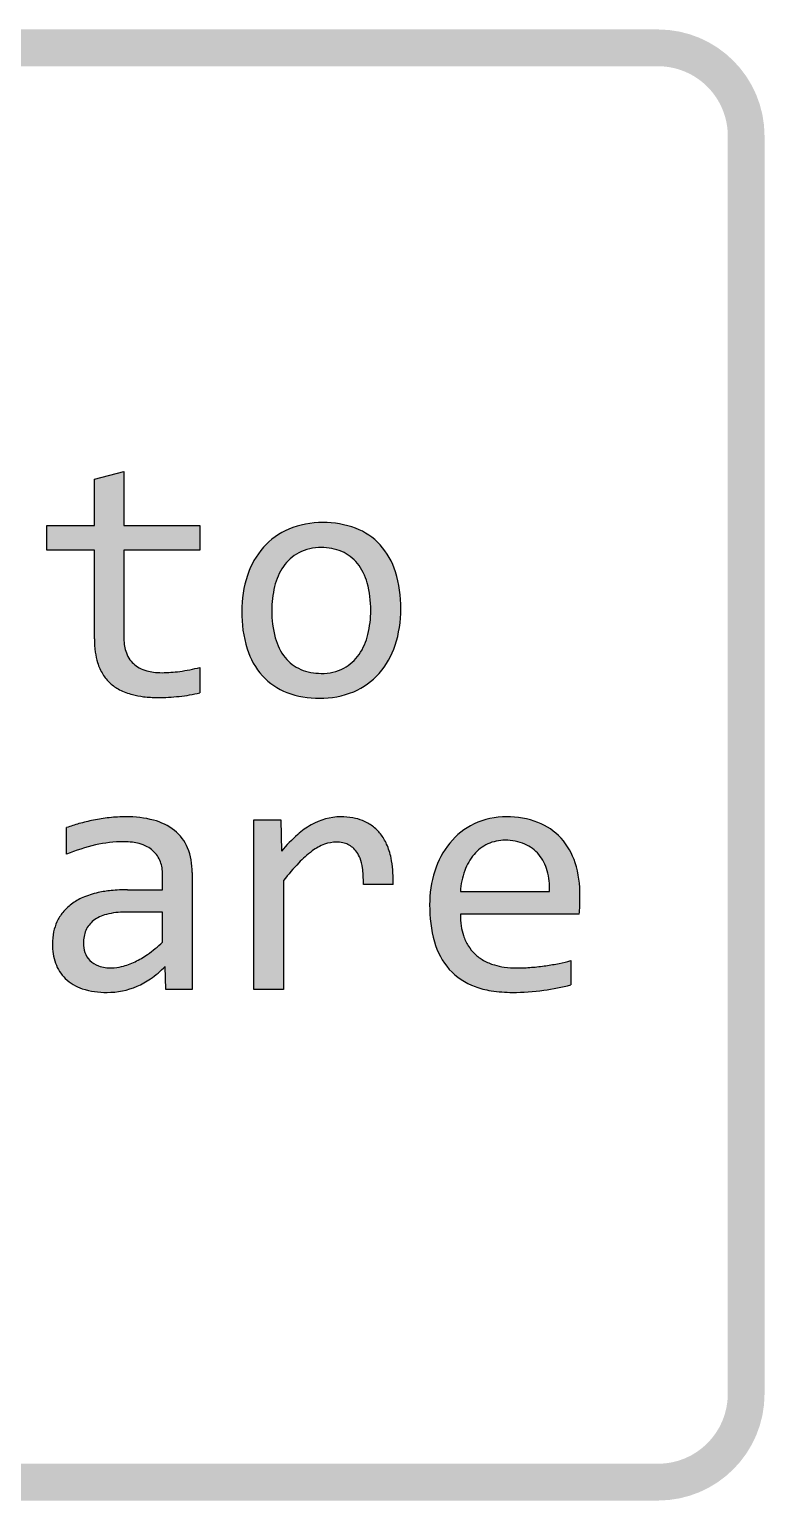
# Model space of a CAD drawing. Header units: millimetres. Extents: x -100 to 100, y -100 to 100.
# Drawn here: x 0 to 100, y -100 to 100 of the extents above; entities that cross this region are included whole.
import ezdxf

# ---------------------------------------------------------------- set-up
doc = ezdxf.new("R2010")
doc.units = ezdxf.units.MM
doc.layers.get('0').update_dxf_attribs({"color": 178, "lineweight": 25, "true_color": 0x000000})

msp = doc.modelspace()

# ---------------------------------------------------------------- hatches: boundary and pattern name
h = msp.add_hatch(color=256)
edge = h.paths.add_edge_path(flags=0)
edge.add_line((100, -85.5), (100, 85.5))
edge.add_arc((85.5, 85.5), 14.5, 0, 90)
edge.add_line((85.5, 100), (-85.5, 100))
edge.add_arc((-85.5, 85.5), 14.5, 90, 180)
edge.add_line((-100, 85.5), (-100, -85.5))
edge.add_arc((-85.5, -85.5), 14.5, 180, 270)
edge.add_line((-85.5, -100), (85.5, -100))
edge.add_arc((85.5, -85.5), 14.5, 270, 360)
edge = h.paths.add_edge_path(flags=0)
edge.add_arc((-85.5, 85.5), 9.5, 90.00000000000001, 180)
edge.add_line((-95, 85.5), (-95, -85.5))
edge.add_arc((-85.5, -85.5), 9.5, 180, 270)
edge.add_line((-85.5, -95), (85.5, -95))
edge.add_arc((85.5, -85.5), 9.5, 270, 360)
edge.add_line((95, -85.5), (95, 85.5))
edge.add_arc((85.5, 85.5), 9.5, 0, 90.00000000000001)
edge.add_line((85.5, 95), (-85.5, 95))
h = msp.add_hatch(color=256)
edge = h.paths.add_edge_path(flags=0)
edge.add_arc((-56.84024927459161, -5.867830581001822), 28.39297248189825, 318.560095609392, 325.0743327301032)
edge.add_line((-33.56097934200461, -22.1231828615149), (-33.56097934200459, -11.4269319051262))
edge.add_arc((-37.97984282714471, -20.93923264418816), 10.48857568264935, 65.08315092035255, 77.09993531633371)
edge.add_arc((-38.04520270406314, -21.08762706756144), 10.6478603575754, 76.93537964878387, 90.32574193899165)
edge.add_arc((-38.10573833205817, -19.49521828804827), 9.0552794969236, 89.99999999999986, 100.0274264833853)
edge.add_arc((-38.58730594665018, -16.77173670162125), 6.289550059861667, 100.0274264833855, 112.0660103652946)
edge.add_arc((-38.85036350982526, -16.12279992563206), 5.589322796200181, 112.0660103652943, 126.8804373224526)
edge.add_arc((-38.78737644344394, -16.20675050369729), 5.694275500256869, 126.8804373224528, 141.5569464981635)
edge.add_arc((-38.26765424227963, -16.61931348812671), 6.357841158277519, 141.5569464981633, 155.5334308906158)
edge.add_arc((-35.35838428978282, -17.94309468906863), 9.554127804444917, 155.5334308906153, 166.9253144535792)
edge.add_arc((-32.80483782001809, -18.5361343840857), 12.17563417542971, 166.9253144535791, 174.169841331282)
edge.add_arc((-26.22381595637042, -19.2081101759754), 18.79087417369843, 174.1698413312822, 180)
edge.add_arc((-26.0181519155107, -19.38040103426604), 18.99731950241978, 179.4803648822111, 189.9841114027482)
edge.add_arc((-36.09937662929694, -21.23387311070284), 8.747764239667873, 189.4760412528272, 207.5452322085651)
edge.add_arc((-39.89977772830257, -23.2164788569034), 4.461300221772823, 207.5403662493047, 236.1233929995078)
edge.add_arc((-40.39738124227529, -23.76648184148955), 3.728821284013534, 237.7609070064273, 271.3541997934332)
edge.add_arc((-40.30925784238715, -23.99234582024118), 3.501915847700637, 270.0000000000001, 283.3491381544328)
edge.add_arc((-40.61070806539661, -22.72198902162889), 4.807549269734907, 283.3491381544329, 294.7352737229078)
edge.add_arc((-41.07915614532749, -21.7051592760398), 5.927096649306542, 294.7352737229075, 302.4461665502984)
edge.add_arc((-42.64761961542658, -19.23805253918079), 8.850569465682712, 302.4461665502987, 308.754747321323)
edge.add_arc((-44.96270529999586, -16.35400511857322), 12.54885978030253, 308.7547473213227, 318.5600956093915)
edge = h.paths.add_edge_path(flags=0)
edge.add_line((-7.560367253251712, -22.74292272379491), (-7.560367253251712, -7.456006120887487))
edge.add_line((-7.560367253251712, -7.456006120887487), (-3.566488140780393, -7.456006120887487))
edge.add_line((-3.566488140780393, -7.456006120887487), (-3.566488140780393, -30.50114766641159))
edge.add_line((-3.566488140780393, -30.50114766641159), (-7.147207345065027, -30.50114766641159))
edge.add_line((-7.147207345065027, -30.50114766641159), (-7.284927314460589, -26.78270849273141))
edge.add_arc((-21.45854723782575, -14.73558768917765), 18.60173705295911, 311.0296885788708, 319.6365339089719, ccw=False)
edge.add_arc((-15.89420339054714, -21.10435053893677), 10.14463676165719, 298.2331228488747, 310.9348205359838, ccw=False)
edge.add_arc((-14.44348882908051, -23.76480458759314), 7.114448241596555, 282.17616231155546, 298.0755298601891, ccw=False)
edge.add_arc((-14.86263389441474, -21.37698872586433), 9.537414876416038, 269.7428888681212, 281.611944455969, ccw=False)
edge.add_arc((-14.90543228768169, -20.18865776141937), 10.7256498131789, 261.25324692708267, 269.9999999999999, ccw=False)
edge.add_arc((-15.44560778767112, -23.69955762213463), 7.173438191842244, 250.5527355515168, 261.2532469270829, ccw=False)
edge.add_arc((-15.81246372702283, -24.73856503596124), 6.071567198384162, 236.1511719263795, 250.5527355515168, ccw=False)
edge.add_arc((-16.15217780149906, -25.24508953932068), 5.461671531158395, 220.9622893790225, 236.1511719263791, ccw=False)
edge.add_arc((-15.91126621552631, -25.03594651413549), 5.780700052202385, 206.0068013775905, 220.962289379023, ccw=False)
edge.add_arc((-13.33305536562081, -23.77809018612585), 8.649388555418513, 193.7919764452987, 206.0068013775901, ccw=False)
edge.add_arc((-10.93260871595813, -23.18884035868347), 11.12110040695332, 186.1211345306203, 193.7919764452991, ccw=False)
edge.add_arc((-4.634243835435239, -22.51338944146895), 17.4555801890483, 180, 186.1211345306203, ccw=False)
edge.add_line((-22.08982402448354, -22.51338944146895), (-22.08982402448354, -7.456006120887487))
edge.add_line((-22.08982402448354, -7.456006120887487), (-18.09594491201223, -7.456006120887487))
edge.add_line((-18.09594491201223, -7.456006120887487), (-18.09594491201223, -22.19204284621266))
edge.add_arc((-5.410818494260708, -22.19204284621265), 12.68512641775152, 180, 184.7109445865805)
edge.add_arc((-9.634003029906651, -22.54006399253813), 8.44762640708382, 184.71094458658, 190.4845815332202)
edge.add_arc((-11.38019634491799, -22.86321577062735), 6.671783462149637, 190.484581533221, 199.5477705136532)
edge.add_arc((-13.70801744866058, -23.68972530947852), 4.20158729406068, 199.547770513653, 210.9755681447558)
edge.add_arc((-14.36081371546563, -24.08158611413709), 3.440208376449837, 210.975568144756, 227.1824652839774)
edge.add_arc((-14.61426298644253, -24.35511846413123), 3.06730560165185, 227.1824652839774, 244.353296855346)
edge.add_arc((-14.45442343068673, -24.02220425025222), 3.436602985052937, 244.3532968553462, 258.5084078193041)
edge.add_arc((-14.10206579954091, -22.28900935340306), 5.205252314538758, 258.508407819304, 269.9999999999998)
edge.add_arc((-14.09729132794567, -22.69762128203917), 4.796642762104699, 269.9429690451107, 287.3426361148989)
edge.add_arc((-14.37250539753587, -22.16626715139731), 5.38688847425715, 288.4522031043626, 306.1013236618647)
edge.add_arc((-18.02562850831519, -17.11201711985123), 11.62310758105921, 305.9711694295363, 316.8498370887864)
edge.add_arc((-32.29110115489827, -3.57199438955821), 31.2911120369745, 316.6265003184978, 322.2176443036768)
edge = h.paths.add_edge_path(flags=0)
edge.add_arc((13.24951362612197, -17.07163313680136), 6.606888223837755, 75.20839912569893, 83.43982970157853)
edge.add_arc((12.81667941851572, -20.83542396242776), 10.39548517130308, 83.43982970157889, 90.00000000000016)
edge.add_arc((12.80658248571036, -27.51593863922709), 17.07600283322902, 89.966121364869, 102.9770002558583)
edge.add_arc((15.15130305695025, -37.18470277949915), 27.02459858130765, 103.217891346812, 111.9297164532119)
edge.add_line((5.058454475899017, -12.11553175210402), (5.058454475899012, -8.511859219586803))
edge.add_arc((13.42372019030884, -31.7675712846349), 24.71448591666645, 105.6769918396057, 109.7840641834783, ccw=False)
edge.add_arc((13.66536888473815, -32.50545000900057), 25.49023433741703, 101.21433552036518, 105.75178453444539, ccw=False)
edge.add_arc((13.67372878151711, -32.53326230850472), 25.51914158709272, 96.31752183062508, 101.22060267567008, ccw=False)
edge.add_arc((13.12923919280794, -27.39922054322861), 20.35637622694162, 89.97526830087048, 96.38439193885779, ccw=False)
edge.add_arc((13.31036515129857, -21.29301647090491), 14.25121234022314, 75.40119342229991, 90.69289164135228, ccw=False)
edge.add_arc((15.01239246053186, -14.89801230674024), 7.633761217003661, 51.76242315531579, 75.66554585289128, ccw=False)
edge.add_arc((15.84707850902026, -13.68036599137625), 6.161532377207735, 23.066739130770202, 50.850855178868414, ccw=False)
edge.add_arc((13.7944843698761, -14.42710610449233), 8.343417689292624, -1.307202275580721, 22.26204946759009, ccw=False)
edge.add_line((22.13573068094875, -14.61744452945677), (22.13573068094875, -30.50114766641159))
edge.add_line((22.13573068094875, -30.50114766641159), (18.55501147666413, -30.50114766641159))
edge.add_line((18.55501147666413, -30.50114766641159), (18.46319816373375, -27.40244835501144))
edge.add_arc((7.435545752279126, -16.23865208662533), 15.69201914445342, 305.09581678702614, 314.6484965601268, ccw=False)
edge.add_arc((10.75165582765685, -20.95773180927825), 9.924324677790361, 293.07572627128155, 305.09581678702614, ccw=False)
edge.add_arc((10.60148656736678, -20.62586335288263), 10.28850117477051, 269.80935725319716, 293.1207168965354, ccw=False)
edge.add_arc((10.33583499403932, -20.93542319086805), 9.981567409672877, 251.6480931980341, 271.32849652511663, ccw=False)
edge.add_arc((9.225563487142328, -24.42279204147596), 6.322146768700812, 226.6574631409162, 251.2474923952537, ccw=False)
edge.add_arc((8.632378322127622, -25.1546190205125), 5.383244962864199, 199.4074253977445, 225.9028937137785, ccw=False)
edge.add_arc((10.81556482526999, -24.4230840085542), 7.685540699061116, 179.4525829288, 199.1430126887668, ccw=False)
edge.add_arc((11.4316492847687, -24.34965570007649), 8.301274380407554, 168.4482489438898, 180, ccw=False)
edge.add_arc((9.404438439279179, -23.93530781942841), 6.232151866328723, 155.1085290995813, 168.4482489438898, ccw=False)
edge.add_arc((9.146485735175958, -23.81561683033956), 5.947783214007076, 140.6368545313685, 155.1085290995816, ccw=False)
edge.add_arc((9.90575376812809, -24.43846914885776), 6.929838689296784, 127.2348339815745, 140.6368545313683, ccw=False)
edge.add_arc((10.1709839566123, -24.78745623896859), 7.368175365776622, 113.39544190803619, 127.23483398157441, ccw=False)
edge.add_arc((11.83821883549811, -28.64104979389007), 11.56696750494067, 102.35967549847021, 113.39544190803659, ccw=False)
edge.add_arc((12.55259649055794, -31.901164252977), 14.90443386737737, 95.50049558156132, 102.35967549846981, ccw=False)
edge.add_arc((13.34460596786529, -40.12575151070728), 23.16706750152599, 89.99999999999977, 95.50049558156121, ccw=False)
edge.add_line((13.34460596786535, -16.95868400918129), (18.11889824024485, -16.95868400918129))
edge.add_line((18.11889824024485, -16.95868400918129), (18.11889824024485, -14.93879112471304))
edge.add_arc((12.35905885029693, -14.93879112471304), 5.75983938994792, 0, 9.685229804544814)
edge.add_arc((13.80135794602806, -14.69263708025282), 4.296685776976621, 9.685229804544663, 20.90347840698724)
edge.add_arc((14.12706927674467, -14.56823735980298), 3.948026686452391, 20.90347840698746, 33.96174918881802)
edge.add_arc((14.02180600119974, -14.63913613564086), 4.074940017484859, 33.96174918881815, 46.81419190902999)
edge.add_arc((14.34430676242661, -14.29553719377295), 3.603700191234302, 46.81419190902969, 62.29445862840515)
edge.add_arc((13.61668135498285, -15.68113374539231), 5.168729436142254, 62.29445862840536, 75.20839912569893)
edge = h.paths.add_edge_path(flags=0)
edge.add_line((18.11889824024484, -24.09716908951795), (18.11889824024485, -20.01147666411626))
edge.add_line((18.11889824024485, -20.01147666411626), (13.04621270084164, -20.01147666411626))
edge.add_arc((12.872275027956, -29.73623139852327), 9.726310140974343, 88.9753127666812, 104.2662393979488)
edge.add_arc((11.66184009181332, -25.04255929609791), 4.879128400470417, 104.0730160518825, 127.2573668724646)
edge.add_arc((10.81077699374291, -23.84163808418315), 3.408417371356102, 128.0920439991609, 156.4344454820087)
edge.add_arc((11.67470010383652, -24.14333192152147), 4.321457387070088, 157.34747651395, 180.9096176343393)
edge.add_arc((11.28788181344474, -24.22767904255594), 3.934126014657739, 179.770717122396, 198.6513359592384)
edge.add_arc((10.243419492281, -24.57510737573578), 2.833410163192831, 198.7493214319173, 224.6016160443003)
edge.add_arc((10.48431081735369, -24.27922664020652), 3.212954099689557, 225.3420790640394, 250.6471545197939)
edge.add_arc((11.08108346362397, -22.46729566548028), 5.120401092389187, 251.0655844596698, 271.4420910152195)
edge.add_arc((11.20994644223413, -22.37053257779792), 5.215542403074275, 270, 284.8665589541844)
edge.add_arc((9.79646847883009, -17.04578682524843), 10.72470180195925, 284.8665589541844, 295.2189228929647)
edge.add_arc((9.614112694751162, -16.65859303713577), 11.15268855588987, 295.218922892965, 305.2382252249577)
edge.add_arc((4.048586422444844, -8.780120781533306), 20.79869331278428, 305.2382252249577, 312.5707266765003)
edge = h.paths.add_edge_path(flags=0)
edge.add_line((-6.286457536342766, 9.498852333588587), (-6.424177505738335, 13.21729150726877))
edge.add_arc((-20.59779742910279, 25.26441231082183), 18.60173705295811, 311.0296885788705, 319.6365339089721, ccw=False)
edge.add_arc((-15.03345358182465, 18.89564946106308), 10.14463676165678, 298.2331228488744, 310.93482053598393, ccw=False)
edge.add_arc((-13.58273902035816, 16.23519541240674), 7.114448241596242, 282.17616231155523, 298.0755298601896, ccw=False)
edge.add_arc((-14.0018840856924, 18.6230112741349), 9.537414876415095, 269.74288886812064, 281.6119444559697, ccw=False)
edge.add_arc((-14.04468247895946, 19.81134223858108), 10.72564981317918, 261.253246927083, 270.00000000000006, ccw=False)
edge.add_arc((-14.58485797894889, 16.30044237786538), 7.173438191842084, 250.5527355515166, 261.2532469270828, ccw=False)
edge.add_arc((-14.95171391830058, 15.26143496403889), 6.071567198384122, 236.15117192637922, 250.5527355515166, ccw=False)
edge.add_arc((-15.29142799277683, 14.7549104606795), 5.461671531158384, 220.9622893790227, 236.1511719263794, ccw=False)
edge.add_arc((-15.05051640680409, 14.96405348586462), 5.780700052202324, 206.0068013775901, 220.9622893790227, ccw=False)
edge.add_arc((-12.47230555689828, 16.22190981387447), 8.649388555418815, 193.7919764452991, 206.0068013775902, ccw=False)
edge.add_arc((-10.07185890723587, 16.81115964131667), 11.12110040695332, 186.1211345306201, 193.7919764452988, ccw=False)
edge.add_arc((-3.773494026712644, 17.48661055853121), 17.45558018904864, 180, 186.1211345306201, ccw=False)
edge.add_line((-21.22907421576128, 17.48661055853121), (-21.22907421576129, 32.54399387911269))
edge.add_line((-21.22907421576129, 32.54399387911269), (-17.23519510328997, 32.54399387911269))
edge.add_line((-17.23519510328997, 32.54399387911269), (-17.23519510328997, 17.80795715378752))
edge.add_arc((-4.550068685537893, 17.8079571537875), 12.68512641775208, 180, 184.7109445865804)
edge.add_arc((-8.773253221185055, 17.45993600746204), 8.447626407083169, 184.7109445865808, 190.4845815332209)
edge.add_arc((-10.51944653619593, 17.13678422937274), 6.671783462149427, 190.4845815332205, 199.547770513653)
edge.add_arc((-12.84726763993832, 16.31027469052173), 4.201587294060715, 199.5477705136537, 210.9755681447565)
edge.add_arc((-13.50006390674336, 15.91841388586307), 3.440208376449827, 210.9755681447556, 227.1824652839771)
edge.add_arc((-13.75351317772029, 15.64488153586892), 3.067305601651807, 227.1824652839771, 244.3532968553459)
edge.add_arc((-13.5936736219645, 15.97779574974786), 3.436602985052835, 244.3532968553459, 258.5084078193041)
edge.add_arc((-13.24131599081867, 17.71099064659708), 5.20525231453872, 258.508407819304, 270)
edge.add_arc((-13.23654151922342, 17.30237871796121), 4.796642762104891, 269.9429690451108, 287.3426361148983)
edge.add_arc((-13.5117555888139, 17.83373284860342), 5.386888474257766, 288.4522031043637, 306.1013236618637)
edge.add_arc((-17.16487869959228, 22.88798288014807), 11.62310758105811, 305.9711694295363, 316.8498370887874)
edge.add_arc((-31.43035134617563, 36.42800561044183), 31.29111203697411, 316.6265003184975, 322.2176443036764)
edge.add_line((-6.699617444529473, 17.25707727620524), (-6.699617444529459, 32.54399387911269))
edge.add_line((-6.699617444529459, 32.54399387911269), (-2.705738332058147, 32.54399387911269))
edge.add_line((-2.705738332058147, 32.54399387911269), (-2.705738332058147, 9.498852333588587))
edge.add_line((-2.705738332058147, 9.498852333588587), (-6.286457536342766, 9.498852333588587))
edge = h.paths.add_edge_path(flags=0)
edge.add_arc((16.71279920171357, 16.53623754201735), 3.765251899765809, 227.0638197284567, 241.8022253702323)
edge.add_arc((17.31413001821776, 17.65781937442161), 5.037865178675355, 241.8022253702328, 254.5349175725946)
edge.add_arc((17.63982956053317, 18.83503943941551), 6.259309927032283, 254.5349175725945, 263.0867505537708)
edge.add_arc((18.0385615914308, 22.12360700872111), 9.571962020197553, 263.0867505537703, 269.9999999999997)
edge.add_arc((17.92296558196252, 31.12676035290809), 18.57547504742744, 270.3565564920056, 277.8146770679439)
edge.add_arc((17.38303056785089, 35.43311649841141), 22.91530875781383, 277.6881308008388, 284.6538246863385)
edge.add_line((23.18010711553173, 13.26319816373395), (23.18010711553175, 9.820198928844889))
edge.add_arc((18.41288651984232, 28.67960153253763), 19.45259516815527, 275.80327827772487, 284.18588881710565, ccw=False)
edge.add_arc((17.46166610264277, 37.7886596071204), 28.61116078311314, 269.9601668368538, 275.8539415197764, ccw=False)
edge.add_arc((17.44177505738337, 26.17138601958725), 16.99388028125498, 263.51244921492037, 269.9999999999998, ccw=False)
edge.add_arc((16.74649441861508, 20.0571750547513), 10.84026419888795, 255.38715548342, 263.5124492149206, ccw=False)
edge.add_arc((16.15476356717149, 17.78757128693947), 8.494790544502589, 242.67039030731888, 255.3871554834201, ccw=False)
edge.add_arc((14.96646837187903, 15.48820786919096), 5.906525179816184, 227.4059705166449, 242.67039030731848, ccw=False)
edge.add_arc((14.72902848264544, 15.22993991949838), 5.55569753717999, 211.4397701476186, 227.4059705166456, ccw=False)
edge.add_arc((15.99782634892152, 16.00562679583281), 7.042821659633862, 197.2688207149362, 211.4397701476186, ccw=False)
edge.add_arc((17.6266345381992, 16.51197186404168), 8.74851842212052, 187.6781516946671, 197.2688207149359, ccw=False)
edge.add_arc((22.47240294117384, 17.1652639632749), 13.63812597101317, 180, 187.6781516946675, ccw=False)
edge.add_line((8.834276970160674, 17.1652639632749), (8.834276970160673, 29.192807957154))
edge.add_line((8.834276970160673, 29.192807957154), (2.384391736801831, 29.192807957154))
edge.add_line((2.384391736801831, 29.192807957154), (2.384391736801831, 32.54399387911269))
edge.add_line((2.384391736801831, 32.54399387911269), (8.834276970160673, 32.54399387911269))
edge.add_line((8.834276970160673, 32.54399387911269), (8.834276970160673, 38.87911247130856))
edge.add_line((8.834276970160673, 38.87911247130856), (12.82815608263198, 39.91201224177527))
edge.add_line((12.82815608263198, 39.91201224177527), (12.82815608263198, 32.54399387911269))
edge.add_line((12.82815608263198, 32.54399387911269), (23.18010711553175, 32.54399387911269))
edge.add_line((23.18010711553175, 32.54399387911269), (23.18010711553175, 29.192807957154))
edge.add_line((23.18010711553175, 29.192807957154), (12.82815608263198, 29.192807957154))
edge.add_line((12.82815608263198, 29.192807957154), (12.82815608263198, 17.4866105585312))
edge.add_arc((21.06019036687782, 17.48661055853118), 8.232034284245842, 180, 187.8063913872572)
edge.add_arc((18.20691133124654, 17.09543568591195), 5.352065701753729, 187.8063913872577, 197.4919449746142)
edge.add_arc((17.262559726191, 16.79782872382268), 4.361929419288039, 197.4919449746132, 211.4884316560903)
edge.add_arc((16.55022281932373, 16.36150591608442), 3.526584304118368, 211.488431656091, 227.0638197284574)
h.paths.add_polyline_path([(-29.57857689364958, 9.498852333588587), (-31.66732976281561, 16.0405508798778), (-44.1539403213466, 16.0405508798778), (-46.26564651874522, 9.498852333588587), (-50.51201224177506, 9.498852333588587), (-40.55026778882939, 39.49885233358859), (-34.94965570007651, 39.49885233358859), (-25.1256312165264, 9.498852333588587)], flags=0)
edge = h.paths.add_edge_path(flags=0)
edge.add_arc((64.64078835490321, -15.67162352553913), 5.443882021144661, 115.0134745423764, 139.849731414444)
edge.add_arc((66.13120502096905, -16.86265997937664), 7.351239055958402, 140.2443978081254, 160.1373737784625)
edge.add_arc((68.75818887649464, -17.85643765839379), 10.15968274019484, 159.8999623353953, 176.2288325780692)
edge.add_line((58.62050497322113, -17.18821729150723), (70.73986228003062, -17.18821729150723))
edge.add_arc((62.04751312495725, -16.68894620485508), 8.706675912865464, 356.7126573798623, 375.4027342091788)
edge.add_arc((64.73424272685675, -15.94415143125345), 5.918628895071549, 15.35972639257689, 39.43791087185183)
edge.add_arc((65.25798387895138, -15.593996123796), 5.292069729485389, 40.11213425892946, 66.25793768228228)
edge.add_arc((64.86001186791407, -16.66469882451118), 6.432734179603482, 66.85289108611842, 91.19291358439439)
edge.add_arc((64.65541819353284, -15.79410461885398), 5.561194853113941, 89.27186125212313, 114.6164931247697)
h.paths.add_polyline_path([(-32.83794950267789, 19.6901300688602), (-37.9106350420811, 35.73450650344321), (-42.98332058148432, 19.6901300688602)], flags=0)
edge = h.paths.add_edge_path(flags=0)
edge.add_line((34.57092578423872, -15.69625095638863), (34.57092578423872, -30.50114766641159))
edge.add_line((34.57092578423872, -30.50114766641159), (30.53114001530224, -30.50114766641159))
edge.add_line((30.53114001530224, -30.50114766641159), (30.53114001530224, -7.456006120887487))
edge.add_line((30.53114001530224, -7.456006120887487), (34.18071920428464, -7.456006120887487))
edge.add_line((34.18071920428464, -7.456006120887487), (34.29548584544762, -11.70237184391733))
edge.add_arc((50.12753677277911, -24.87108710123023), 20.59293320762741, 131.4506486594181, 140.2471389016169, ccw=False)
edge.add_arc((43.34241610395507, -17.18857950523928), 10.34311440664552, 119.02647657089341, 131.4506486594178, ccw=False)
edge.add_arc((42.42472574467899, -15.22174967606397), 8.179461867815386, 90.6695024507676, 120.09063134409149, ccw=False)
edge.add_arc((42.3291507268554, -16.82329999612006), 9.780453783419258, 80.1941963913294, 89.99999999999989, ccw=False)
edge.add_arc((42.85202779687638, -13.79799168942403), 6.710292422689547, 68.34918494919867, 80.1941963913294, ccw=False)
edge.add_arc((43.15310106326697, -13.03953340850631), 5.894262965116009, 53.46892195129482, 68.34918494919862, ccw=False)
edge.add_arc((43.16841844404364, -13.01885662152464), 5.868530657140573, 38.5558861561168, 53.468921951294874, ccw=False)
edge.add_arc((42.86120545105656, -13.26371450207382), 6.261385852762464, 23.723588132605016, 38.55588615611731, ccw=False)
edge.add_arc((39.8616416491636, -14.58190406888655), 9.537817865742516, 11.717523797735225, 23.723588132605528, ccw=False)
edge.add_arc((37.14908684053237, -15.14451242864963), 12.30810336660767, 4.238061647147106, 11.71752379773551, ccw=False)
edge.add_arc((30.13540572604314, -15.66424952499163), 19.34101524043752, -1.7269877504875808, 4.238061647146878, ccw=False)
edge.add_line((49.46763580719205, -16.24713083397099), (45.42785003825557, -16.24713083397089))
edge.add_arc((28.96399960742269, -15.87295241508819), 16.46810190938815, 358.6980473274207, 363.1591860081947)
edge.add_arc((35.50987730736526, -15.51165830529836), 9.912261132159479, 3.159186008194909, 8.910323583804395)
edge.add_arc((38.26792488218794, -15.07925043386418), 7.120522786206635, 8.910323583803285, 19.64221340271134)
edge.add_arc((41.64423297830325, -13.87419751615846), 3.535608715497984, 19.64221340271126, 34.89496363496157)
edge.add_arc((41.81441085117836, -13.75550202499344), 3.328125877559032, 34.89496363496111, 49.31712100003573)
edge.add_arc((42.09477853272313, -13.42934743645848), 2.898029548259189, 49.3171210000359, 64.7785663299347)
edge.add_arc((42.00390327046859, -13.62227982670005), 3.111292813952456, 64.77856632993524, 78.44966880928858)
edge.add_arc((41.75531752104055, -14.83864754558287), 4.352802097993012, 78.44966880928814, 89.99999999999982)
edge.add_arc((41.78029975953663, -15.33355476008327), 4.847773683937364, 90.29526608656056, 109.8134051134283)
edge.add_arc((42.40728249931195, -16.90387587111418), 6.537908647312957, 110.3181379545138, 127.122515641225)
edge.add_arc((47.47535511809013, -23.69341393129011), 15.01032216518423, 126.9063925124441, 136.2263467626546)
edge.add_arc((58.1642739281564, -34.0261428268572), 29.87693111119637, 136.0991500505895, 142.1560333544336)
edge = h.paths.add_edge_path(flags=0)
edge.add_arc((64.78391352793511, -16.83355304561398), 9.82018807520046, 115.99546813468541, 140.6883502596188, ccw=False)
edge.add_arc((64.7371286023974, -16.91021654613149), 9.868879572708721, 88.99795254355348, 115.55624355866269, ccw=False)
edge.add_arc((65.11691168433713, -18.28546835719728), 11.24453122005847, 68.82281311832782, 91.05580729102638, ccw=False)
edge.add_arc((66.02136063257417, -15.77025924303352), 8.572693127808304, 42.79248746261243, 68.3866542535232, ccw=False)
edge.add_arc((65.51295661847091, -16.06965381994028), 9.15002504529984, 17.484287251446517, 42.005475342437705, ccw=False)
edge.add_arc((60.75050333893995, -17.57635244084683), 14.1451303309126, -0.7522037827188228, 17.509548795149385, ccw=False)
edge.add_arc((38.25958456540796, -17.88290442316832), 36.635029465508, -2.037101948303075, 0.18901124275902248, ccw=False)
edge.add_arc((53.49689173687516, -18.36242348891003), 21.39039777177283, 354.8998509736981, 357.79570346568653, ccw=False)
edge.add_line((74.8026013771997, -20.26396327467482), (58.62050497322113, -20.26396327467479))
edge.add_arc((69.90272498836038, -20.2639632746748), 11.28222001513925, 180, 188.2686585883181)
edge.add_arc((66.33958185510237, -20.78177924264444), 7.681647509999529, 188.2686585883184, 198.2936113236279)
edge.add_arc((65.23432700147346, -21.14717062343144), 6.517560248397682, 198.2936113236271, 211.7765951848605)
edge.add_arc((64.54532514146247, -21.57398032458626), 5.707072688901266, 211.7765951848609, 226.189948932143)
edge.add_arc((64.60506491081294, -21.51170614077861), 5.793368192903241, 226.1899489321422, 240.5693340953308)
edge.add_arc((65.298358573933, -20.28284641986284), 7.204308417367635, 240.5693340953306, 253.4573290977056)
edge.add_arc((65.72934484509932, -18.83183031204033), 8.717978431305358, 253.4573290977067, 262.5570853699321)
edge.add_arc((66.28691660290755, -14.56379692568719), 13.022278055185, 262.557085369931, 269.9999999999995)
edge.add_arc((66.28571840004868, -2.12284129412841), 25.46323371493521, 270.0026961213019, 274.552521795366)
edge.add_arc((65.9746343698307, 2.198425054053477), 29.79557623620843, 274.4892775629426, 278.2650836842723)
edge.add_arc((65.20468021840385, 7.489127599640916), 35.14201067000025, 278.2673693702349, 281.2485575124612)
edge.add_arc((67.91014728385504, -5.950411247125182), 21.432922896113, 281.163271242683, 285.5474106831309)
edge.add_line((73.65493496557004, -26.59908186687067), (73.65493496557005, -29.88140780413156))
edge.add_arc((66.29206083479706, -2.989797505227063), 27.88136689500271, 277.58212114279013, 285.3122140804323, ccw=False)
edge.add_arc((65.77878281608666, -0.1526381383919215), 30.76173959508936, 269.8776303831921, 277.8325168091581, ccw=False)
edge.add_arc((65.71308339709257, -12.16846983379242), 18.74583774080585, 261.0406270928277, 270, ccw=False)
edge.add_arc((64.51857115559531, -19.74509033700375), 11.07563319693812, 249.3764686166746, 261.04062709282766, ccw=False)
edge.add_arc((63.55714687551404, -21.89966778083701), 8.721631681228581, 222.404389710524, 250.3022212913674, ccw=False)
edge.add_arc((64.33782644145067, -21.46690803183473), 9.592155552632638, 195.5588065274247, 221.1683995344619, ccw=False)
edge.add_arc((72.14726073036869, -19.26554641150416), 17.70590258652358, 179.2199035758543, 195.6429123664899, ccw=False)
edge.add_arc((69.33572000329673, -18.93564090672858), 14.89298576179551, 162.3591937662914, 180.3417943708093, ccw=False)
edge.add_arc((66.16641162968679, -17.87968630451438), 11.55279918044398, 141.0179591635855, 162.5865548987097, ccw=False)
edge = h.paths.add_edge_path(flags=0)
edge.add_arc((-64.75718948143202, -25.81347228600948), 11.73708799514284, 48.72001140540817, 63.53836717381381, ccw=False)
edge.add_arc((-62.19832283074774, -22.86604111093734), 7.833954313164627, 27.267340324773386, 48.56231511410891, ccw=False)
edge.add_arc((-61.21473746943776, -22.20700940939314), 6.659107824017267, -1.4513270392865252, 26.104185886856726, ccw=False)
edge.add_arc((-62.27756518381499, -22.54832847940366), 7.721729889406258, -27.52706849110922, 1.281248773116772, ccw=False)
edge.add_arc((-62.10658933024919, -22.48613212453647), 7.600039396155251, 303.94233104133707, 331.4613515691277, ccw=False)
edge.add_arc((-64.06975078839936, -19.40171230891095), 11.25541026716992, 282.59240960780676, 303.46599470057004, ccw=False)
edge.add_arc((-66.2578226356409, -10.27695965214857), 20.63822039050521, 269.4731611360089, 282.99805937736085, ccw=False)
edge.add_arc((-66.45198331101761, -0.2468566194041628), 30.66745126989349, 265.5653354698503, 270.0082081773583, ccw=False)
edge.add_arc((-65.18747146907887, 16.53485112482767), 47.49670636723446, 262.85440624141137, 265.60981596276065, ccw=False)
edge.add_arc((-66.9776851359271, 2.459698584393173), 33.30819489514053, 259.3209071552746, 262.8982463299977, ccw=False)
edge.add_arc((-68.4555324378162, -5.190285256454665), 25.51687162101892, 255.3840800855626, 259.3987063277046, ccw=False)
edge.add_line((-74.89441469013008, -29.88140780413156), (-74.89441469013006, -25.93343534812544))
edge.add_arc((-67.58204661511228, -5.841006208229704), 21.38168458298528, 250.0017074126829, 260.7288621467617)
edge.add_arc((-66.40907616872293, 1.811661131853388), 29.12345569837444, 260.87690065122, 270.5112785487231)
edge.add_arc((-65.89820299016029, -11.63388780399355), 15.67875638486316, 269.0827403396046, 281.4471531696071)
edge.add_arc((-64.03099740879135, -20.64958210184112), 6.471956015984134, 281.0861940703454, 302.9152026307352)
edge.add_arc((-62.52091097062278, -23.04208981142892), 3.643071233293876, 303.4247926205512, 334.6450624117109)
edge.add_arc((-63.55069626768641, -22.69392000296669), 4.724444395384907, 336.1775314170122, 361.0759831792695)
edge.add_arc((-62.08289264113501, -22.5174901834822), 3.256989002816911, 358.4568054153489, 397.6516977276415)
edge.add_arc((-64.69162518801184, -24.73052900406179), 6.676163818524529, 39.01277178214603, 59.29934142040684)
edge.add_arc((-69.75160484492339, -32.99428015512591), 16.36563743077146, 58.83817324059822, 68.66134202002398)
edge.add_arc((105.8150907337011, 407.9183544874676), 458.2162389424141, 247.8864838709478, 248.2747505597408, ccw=False)
edge.add_arc((-50.72563396648154, 22.68836759083371), 42.39519508744935, 243.62755269458148, 247.8979751293436, ccw=False)
edge.add_arc((-64.32294773886278, -4.595738757852486), 11.91084639840345, 229.4194102835127, 243.9280103422569, ccw=False)
edge.add_arc((-67.08406819810808, -7.851866501535), 7.641717805184189, 207.6993254014548, 229.2610710952312, ccw=False)
edge.add_arc((-68.06304421315645, -8.518906375758966), 6.466292728637035, 178.5137152965266, 206.4982824653385, ccw=False)
edge.add_arc((-66.93363519053496, -8.378849821283872), 7.593576638743522, 156.2564678679335, 179.7912672436594, ccw=False)
edge.add_arc((-67.24200513285606, -8.247111546206801), 7.258265411437896, 129.7942204019934, 156.2282428237189, ccw=False)
edge.add_arc((-65.34103503681834, -10.67204887173905), 10.33854774388814, 107.26889079022149, 129.2875059571039, ccw=False)
edge.add_arc((-64.57237304087461, -12.25082139079538), 12.07725002701829, 98.00273817632939, 108.5278106208875, ccw=False)
edge.add_arc((-63.34889058913538, -20.95333366848861), 20.86534591026371, 90.00000000000011, 98.0027381763295, ccw=False)
edge.add_arc((-63.41713109480406, -21.30600851185559), 21.21813048946859, 85.37905270221762, 89.81572835981018, ccw=False)
edge.add_arc((-64.03171941248536, -29.79503283003248), 29.72915997984083, 82.04504810650718, 85.51649251591101, ccw=False)
edge.add_arc((-65.93415042405971, -43.62605350458628), 43.69038355573837, 79.70639158307029, 82.08440668612502, ccw=False)
edge.add_arc((-63.26397538479208, -29.20866522297982), 29.0279479779094, 76.4965693224608, 79.80689820071058, ccw=False)
edge.add_line((-56.4858454475899, -0.9831675592960565), (-56.4858454475899, -4.655700076511057))
edge.add_arc((-64.15239924915556, -31.38970106022764), 27.81155975111177, 73.99860905817543, 81.45639779816653)
edge.add_arc((-63.50748673010704, -26.77600467590762), 23.15330068346147, 81.33844702881126, 89.83473719152572)
edge.add_arc((-63.44070390206584, -22.28823018965997), 18.66542988361563, 89.99999999999984, 94.62134632181952)
edge.add_arc((-64.0173206837689, -15.15480401862772), 11.50873680297361, 94.62134632181976, 100.5077083124361)
edge.add_arc((-64.56860642190689, -12.18256403205637), 8.485803376176388, 100.507708312436, 110.9778369727444)
edge.add_arc((-65.98159994458543, -8.497329895055774), 4.538969032091746, 110.977836972744, 125.3112134396329)
edge.add_arc((-66.59381658578138, -7.857072160637665), 3.664919999045526, 123.2861869426592, 181.2657005853982)
edge.add_arc((-66.95433467339905, -8.021238595516175), 3.304555575042883, 178.5570726124509, 217.3658089159227)
edge.add_arc((-64.31602412421691, -5.820689765541182), 6.738560673435608, 218.6221827158593, 238.849135537376)
edge.add_arc((-59.57635380462597, 1.788425917189043), 15.70276314055334, 238.4108982419512, 248.6684901376513)
edge.add_arc((-234.9000180482298, -438.5074899122636), 458.2162389425875, 67.88648387094742, 68.27475055974031, ccw=False)
edge.add_arc((-77.10206188704139, -50.17625482541472), 39.04879898966831, 63.25148390884061, 67.89500807808491, ccw=False)
edge = h.paths.add_edge_path(flags=0)
edge.add_arc((-41.17783545016842, -23.92651039103663), 7.059970713199676, 212.759398725635, 240.7779339651711, ccw=False)
edge.add_arc((-37.71709129879593, -21.76034832542006), 11.14253841671092, 192.2267236601167, 212.4970639365902, ccw=False)
edge.add_arc((-28.6138198163727, -19.64673393267018), 20.4874083256073, 179.4794353955081, 192.6120326370002, ccw=False)
edge.add_arc((-32.49081362110057, -19.37154305343012), 16.60980766754894, 163.8632477655885, 180.3071936535726, ccw=False)
edge.add_arc((-37.74063910083161, -17.80258792910153), 11.13086230570045, 141.2902642534455, 164.1105913238891, ccw=False)
edge.add_arc((-38.99986064386121, -16.93489842490379), 9.60626425840825, 114.1231735297979, 140.6317366894505, ccw=False)
edge.add_arc((-38.91074561529554, -16.85157843659731), 9.56733778976758, 100.96208726232521, 114.8141969905353, ccw=False)
edge.add_arc((-37.83029839326702, -22.42970130381426), 15.24913512171789, 90, 100.96208726232533, ccw=False)
edge.add_arc((-37.82430689950053, -21.83091821751778), 14.65035326057955, 80.91891950990538, 90.02343201622932, ccw=False)
edge.add_arc((-38.51778126391738, -25.55364198517649), 18.43612510223113, 72.84192625122142, 80.61678599597133, ccw=False)
edge.add_line((-33.07895944912012, -7.938026013771964), (-29.54414690130068, -7.042846212700802))
edge.add_line((-29.54414690130068, -7.042846212700802), (-29.54414690130068, -39.91201224177502))
edge.add_line((-29.54414690130068, -39.91201224177502), (-33.56097934200459, -39.91201224177502))
edge.add_line((-33.56097934200459, -39.91201224177502), (-33.56097934200459, -31.212700841622))
edge.add_line((-33.56097934200459, -31.212700841622), (-33.35439938791124, -26.27773527161435))
edge.add_arc((-45.80239167016651, -17.52716643953386), 15.21594449070006, 315.06162427373545, 324.8939206697353, ccw=False)
edge.add_arc((-41.99481771739037, -21.3265587434061), 9.837003955187239, 302.82488576827353, 315.0616242737357, ccw=False)
edge.add_arc((-41.18363773323696, -22.58406385342042), 8.340564157399408, 286.53790154035477, 302.82488576827336, ccw=False)
edge.add_arc((-41.11262433052789, -22.82322002155798), 8.09108755304029, 269.9999999999998, 286.5379015403549, ccw=False)
edge.add_arc((-41.28733371878698, -23.78096172489037), 7.13548501378082, 242.11595658857982, 271.40300358104633, ccw=False)
edge = h.paths.add_edge_path(flags=0)
edge.add_arc((40.08094548177566, 22.34233830926787), 10.98657272210643, 138.6930817114507, 161.7428421129777, ccw=False)
edge.add_arc((39.11514394952555, 23.06842596526903), 9.782226219080856, 112.9934338207955, 138.1536760174107, ccw=False)
edge.add_arc((39.73347906270521, 21.38569359272167), 11.57313783247389, 89.02441204918392, 112.5572173026988, ccw=False)
edge.add_arc((40.12385791252233, 20.86215495066772), 12.09654385936733, 69.4401156591822, 90.91575445043293, ccw=False)
edge.add_arc((41.21025093314085, 23.92319773897391), 8.84913476068966, 42.82758880416742, 69.06587345532279, ccw=False)
edge.add_arc((40.3367296539662, 23.32970401339458), 9.894501650800203, 17.19511513828718, 41.9094671952509, ccw=False)
edge.add_arc((34.33026952531393, 21.46474685780058), 16.18382649248263, -0.919448061409696, 17.216112061850026, ccw=False)
edge.add_arc((35.23531704284612, 21.03529993820283), 15.27763827276798, -18.128950862612783, 0.6366263375022072, ccw=False)
edge.add_arc((39.33855163366921, 19.67000690160084), 10.95329352202714, 318.7524792906064, 341.97969113504024, ccw=False)
edge.add_arc((40.28684533892135, 18.97442024743216), 9.782226219080739, 292.9934338207953, 318.1536760174108, ccw=False)
edge.add_arc((39.66851022574161, 20.65715261997967), 11.57313783247396, 269.024412049184, 292.55721730269875, ccw=False)
edge.add_arc((39.27813137592451, 21.18069126203363), 12.0965438593674, 249.4401156591823, 270.9157544504329, ccw=False)
edge.add_arc((38.17252462635446, 18.06085742575971), 8.787359978062382, 222.5767335556031, 249.04591989747928, ccw=False)
edge.add_arc((39.1701989288449, 18.77486610558564), 10.00621395545894, 197.2295561435656, 221.7222218629258, ccw=False)
edge.add_arc((45.15393840856917, 20.61399866105606), 16.26619745624685, 179.0499539696525, 197.1739531285246, ccw=False)
edge.add_arc((43.95823608376407, 21.06345822788565), 15.06933118295663, 161.7435487098347, 180.6834710972005, ccw=False)
edge = h.paths.add_edge_path(flags=0)
edge.add_arc((40.69009476919399, 19.24335191494605), 7.505228709938989, 195.1646537314027, 218.1620034197428)
edge.add_arc((39.11384943013891, 18.09901968387414), 5.559306234968961, 218.9266615554372, 246.5405346426087)
edge.add_arc((39.58767840868181, 19.41013277044885), 6.951224775418315, 247.2600548500461, 270.9340554864498)
edge.add_arc((39.87995887528694, 18.73276344588421), 6.275484139947038, 268.3658176359667, 297.3725317093713)
edge.add_arc((39.87125416167937, 18.49271824458544), 6.067467004059395, 298.4878023484081, 325.2077267922613)
edge.add_arc((38.19582952254198, 19.57420634964597), 8.060755336098932, 325.6900502155553, 346.9244338006911)
edge.add_arc((32.69340874313123, 20.95419854628944), 13.73307560916535, 346.5098602270901, 360.2804687794022)
edge.add_arc((33.18898271096103, 21.24612045561144), 13.23924403208475, 359.0275254462382, 375.3526755700874)
edge.add_arc((38.70998614277666, 22.76709122947833), 7.512570676109264, 15.31488745173119, 38.2096765423687)
edge.add_arc((40.30712727355377, 23.93019641003919), 5.538678927203739, 38.97504636850609, 66.79123226495348)
edge.add_arc((39.79894240541746, 22.58734973551582), 6.973399390157192, 67.30173974156031, 90.8047979989495)
edge.add_arc((39.52203041315992, 23.28712943858428), 6.275484139947216, 88.36581763596688, 117.3725317093708)
edge.add_arc((39.53073512676761, 23.52717463988307), 6.067467004059614, 118.4878023484086, 145.2077267922609)
edge.add_arc((41.20615976590459, 22.44568653482286), 8.060755336098635, 145.6900502155552, 166.9244338006916)
edge.add_arc((46.60874008833564, 21.07773048967121), 13.63318689629859, 166.4611659514547, 180.2366419984168)
edge.add_arc((46.3357113951575, 20.80138815188718), 13.36185374743149, 179.0564449864837, 195.2801045382364)

# ---------------------------------------------------------------- linework, layer by layer
for p, q in [((8.834276970160673, 38.87911247130856), (12.82815608263198, 39.91201224177527)), ((8.834276970160673, 32.54399387911269), (8.834276970160673, 38.87911247130856)), ((12.82815608263198, 39.91201224177527), (12.82815608263198, 32.54399387911269)), ((2.384391736801831, 29.192807957154), (2.384391736801831, 32.54399387911269)), ((2.384391736801831, 32.54399387911269), (8.834276970160673, 32.54399387911269)), ((12.82815608263198, 32.54399387911269), (23.18010711553175, 32.54399387911269)), ((23.18010711553175, 32.54399387911269), (23.18010711553175, 29.192807957154)), ((8.834276970160673, 29.192807957154), (2.384391736801831, 29.192807957154)), ((8.834276970160673, 17.16526396327487), (8.834276970160673, 29.192807957154)), ((23.18010711553175, 29.192807957154), (12.82815608263198, 29.192807957154)), ((12.82815608263198, 29.192807957154), (12.82815608263198, 17.4866105585312)), ((23.18010711553174, 13.26319816373395), (23.18010711553175, 9.820198928844889)), ((30.53114001530224, -7.456006120887487), (34.18071920428464, -7.456006120887487)), ((30.53114001530224, -30.50114766641159), (30.53114001530224, -7.456006120887487)), ((34.18071920428464, -7.456006120887487), (34.29548584544762, -11.70237184391733)), ((5.058454475899016, -12.11553175210402), (5.058454475899012, -8.511859219586803)), ((18.11889824024485, -16.95868400918129), (18.11889824024485, -14.93879112471304)), ((22.13573068094875, -14.61744452945677), (22.13573068094875, -30.50114766641159)), ((34.57092578423872, -15.69625095638863), (34.57092578423872, -30.50114766641159)), ((13.34460596786535, -16.95868400918129), (18.11889824024485, -16.95868400918129)), ((49.46763580719205, -16.24713083397099), (45.42785003825557, -16.24713083397089)), ((58.62050497322113, -17.18821729150723), (70.73986228003062, -17.18821729150723)), ((18.11889824024485, -20.01147666411626), (13.04621270084164, -20.01147666411626)), ((18.11889824024484, -24.09716908951795), (18.11889824024485, -20.01147666411626)), ((74.8026013771997, -20.2639632746748), (58.62050497322113, -20.26396327467479)), ((18.55501147666413, -30.50114766641159), (18.46319816373375, -27.40244835501144)), ((73.65493496557005, -26.59908186687066), (73.65493496557005, -29.88140780413156)), ((22.13573068094875, -30.50114766641159), (18.55501147666413, -30.50114766641159)), ((34.57092578423872, -30.50114766641159), (30.53114001530224, -30.50114766641159))]:
    msp.add_line(p, q)
for centre, radius, start, end in [((39.11514394952555, 23.06842596526903), 9.782226219080856, 112.9934338207955, 138.1536760174107), ((39.73347906270521, 21.38569359272167), 11.57313783247389, 89.02441204918384, 112.5572173026988), ((40.12385791252233, 20.86215495066772), 12.09654385936733, 69.44011565918221, 90.9157544504329), ((41.21025093314085, 23.92319773897391), 8.84913476068966, 42.82758880416738, 69.06587345532284), ((40.08094548177566, 22.34233830926787), 10.98657272210643, 138.6930817114507, 161.7428421129777), ((39.53073512676761, 23.52717463988307), 6.067467004059614, 118.4878023484086, 145.2077267922609), ((39.52203041315992, 23.28712943858428), 6.275484139947216, 88.36581763596688, 117.3725317093708), ((39.79894240541746, 22.58734973551582), 6.973399390157192, 67.30173974156031, 90.8047979989495), ((40.30712727355377, 23.93019641003919), 5.538678927203739, 38.97504636850609, 66.79123226495348), ((40.3367296539662, 23.32970401339458), 9.894501650800203, 17.19511513828726, 41.90946719525086), ((41.20615976590459, 22.44568653482286), 8.060755336098635, 145.6900502155552, 166.9244338006916), ((38.70998614277666, 22.76709122947833), 7.512570676109264, 15.31488745173119, 38.2096765423687), ((34.33026952531393, 21.46474685780058), 16.18382649248263, 359.0805519385904, 17.21611206185), ((43.95823608376407, 21.06345822788565), 15.06933118295663, 161.7435487098347, 180.6834710972005), ((46.60874008833564, 21.07773048967121), 13.63318689629859, 166.4611659514547, 180.2366419984168), ((33.18898271096103, 21.24612045561144), 13.23924403208475, 359.0275254462382, 15.35267557008737), ((45.15393840856917, 20.61399866105606), 16.26619745624685, 179.0499539696525, 197.1739531285246), ((46.3357113951575, 20.80138815188718), 13.36185374743149, 179.0564449864837, 195.2801045382364), ((32.69340874313123, 20.95419854628944), 13.73307560916535, 346.5098602270901, 0.280468779402134), ((35.23531704284612, 21.03529993820283), 15.27763827276798, 341.8710491373872, 0.6366263375021236), ((22.47240294117384, 17.1652639632749), 13.63812597101317, 180, 187.6781516946675), ((21.06019036687782, 17.48661055853118), 8.232034284245842, 180, 187.8063913872572), ((18.20691133124654, 17.09543568591195), 5.352065701753729, 187.8063913872577, 197.4919449746142), ((40.69009476919399, 19.24335191494605), 7.505228709938989, 195.1646537314027, 218.1620034197428), ((38.19582952254198, 19.57420634964597), 8.060755336098932, 325.6900502155553, 346.9244338006911), ((39.33855163366921, 19.67000690160084), 10.95329352202714, 318.7524792906064, 341.9796911350402), ((17.6266345381992, 16.51197186404168), 8.74851842212052, 187.6781516946671, 197.2688207149359), ((17.262559726191, 16.79782872382268), 4.361929419288039, 197.4919449746132, 211.4884316560903), ((16.55022281932373, 16.36150591608442), 3.526584304118368, 211.488431656091, 227.0638197284574), ((39.1701989288449, 18.77486610558564), 10.00621395545894, 197.2295561435656, 221.7222218629258), ((39.11384943013891, 18.09901968387414), 5.559306234968961, 218.9266615554372, 246.5405346426087), ((39.87125416167937, 18.49271824458544), 6.067467004059395, 298.4878023484081, 325.2077267922613), ((15.99782634892152, 16.00562679583281), 7.042821659633862, 197.2688207149362, 211.4397701476186), ((14.72902848264544, 15.22993991949838), 5.55569753717999, 211.4397701476186, 227.4059705166456), ((16.71279920171357, 16.53623754201735), 3.765251899765809, 227.0638197284567, 241.8022253702323), ((17.31413001821776, 17.65781937442161), 5.037865178675355, 241.8022253702328, 254.5349175725946), ((17.63982956053317, 18.83503943941551), 6.259309927032283, 254.5349175725945, 263.0867505537708), ((18.0385615914308, 22.12360700872111), 9.571962020197553, 263.0867505537703, 269.9999999999997), ((17.92296558196252, 31.12676035290809), 18.57547504742744, 270.3565564920056, 277.8146770679439), ((17.38303056785089, 35.43311649841141), 22.91530875781383, 277.6881308008388, 284.6538246863385), ((38.17252462635446, 18.06085742575971), 8.787359978062382, 222.5767335556031, 249.0459198974793), ((39.58767840868181, 19.41013277044885), 6.951224775418315, 247.2600548500461, 270.9340554864498), ((39.87995887528694, 18.73276344588421), 6.275484139947038, 268.3658176359667, 297.3725317093713), ((40.28684533892135, 18.97442024743216), 9.782226219080739, 292.9934338207953, 318.1536760174108), ((14.96646837187903, 15.48820786919096), 5.906525179816184, 227.4059705166449, 242.6703903073185), ((16.15476356717149, 17.78757128693947), 8.494790544502589, 242.6703903073189, 255.3871554834201), ((16.74649441861508, 20.0571750547513), 10.84026419888795, 255.3871554834201, 263.5124492149206), ((17.44177505738337, 26.17138601958725), 16.99388028125498, 263.5124492149204, 269.9999999999998), ((17.46166610264277, 37.7886596071204), 28.61116078311314, 269.9601668368538, 275.8539415197764), ((18.41288651984232, 28.67960153253763), 19.45259516815527, 275.8032782777249, 284.1858888171056), ((39.27813137592451, 21.18069126203363), 12.0965438593674, 249.4401156591823, 270.9157544504329), ((39.66851022574161, 20.65715261997967), 11.57313783247396, 269.0244120491839, 292.5572173026987), ((13.42372019030884, -31.7675712846349), 24.71448591666645, 105.6769918396057, 109.7840641834783), ((13.66536888473815, -32.50545000900057), 25.49023433741703, 101.2143355203653, 105.7517845344454), ((13.67372878151711, -32.53326230850472), 25.51914158709272, 96.31752183062513, 101.2206026756701), ((13.12923919280794, -27.39922054322861), 20.35637622694162, 89.97526830087048, 96.38439193885785), ((13.31036515129857, -21.29301647090491), 14.25121234022314, 75.40119342229987, 90.69289164135228), ((15.01239246053186, -14.89801230674024), 7.633761217003661, 51.7624231553158, 75.6655458528913), ((42.42472574467899, -15.22174967606397), 8.179461867815386, 90.66950245076762, 120.0906313440915), ((42.3291507268554, -16.82329999612006), 9.780453783419258, 80.1941963913294, 89.99999999999996), ((42.85202779687638, -13.79799168942403), 6.710292422689547, 68.34918494919873, 80.19419639132941), ((43.15310106326697, -13.03953340850631), 5.894262965116009, 53.46892195129477, 68.34918494919862), ((64.7371286023974, -16.91021654613149), 9.868879572708721, 88.99795254355352, 115.5562435586627), ((65.11691168433713, -18.28546835719728), 11.24453122005847, 68.82281311832774, 91.05580729102637), ((66.02136063257417, -15.77025924303352), 8.572693127808304, 42.79248746261236, 68.3866542535232), ((15.84707850902026, -13.68036599137625), 6.161532377207735, 23.06673913077021, 50.85085517886841), ((50.12753677277911, -24.87108710123023), 20.59293320762741, 131.4506486594181, 140.2471389016169), ((43.34241610395507, -17.18857950523928), 10.34311440664552, 119.0264765708933, 131.4506486594178), ((43.16841844404364, -13.01885662152464), 5.868530657140573, 38.5558861561168, 53.46892195129494), ((42.86120545105656, -13.26371450207382), 6.261385852762464, 23.72358813260498, 38.5558861561173), ((64.78391352793511, -16.83355304561398), 9.82018807520046, 115.9954681346854, 140.6883502596188), ((65.51295661847091, -16.06965381994028), 9.15002504529984, 17.48428725144654, 42.00547534243768), ((15.15130305695025, -37.18470277949915), 27.02459858130765, 103.217891346812, 111.9297164532119), ((12.80658248571036, -27.51593863922709), 17.07600283322902, 89.966121364869, 102.9770002558583), ((12.81667941851572, -20.83542396242776), 10.39548517130308, 83.43982970157889, 90.00000000000016), ((13.24951362612197, -17.07163313680136), 6.606888223837755, 75.20839912569893, 83.43982970157853), ((13.61668135498285, -15.68113374539231), 5.168729436142254, 62.29445862840536, 75.20839912569893), ((14.34430676242661, -14.29553719377295), 3.603700191234302, 46.81419190902969, 62.29445862840515), ((14.02180600119974, -14.63913613564086), 4.074940017484859, 33.96174918881815, 46.81419190902999), ((13.7944843698761, -14.42710610449233), 8.343417689292624, 358.6927977244193, 22.2620494675901), ((47.47535511809013, -23.69341393129011), 15.01032216518423, 126.9063925124441, 136.2263467626546), ((42.40728249931195, -16.90387587111418), 6.537908647312957, 110.3181379545138, 127.122515641225), ((41.78029975953663, -15.33355476008327), 4.847773683937364, 90.29526608656056, 109.8134051134283), ((41.75531752104055, -14.83864754558287), 4.352802097993012, 78.44966880928814, 89.99999999999982), ((42.00390327046859, -13.62227982670005), 3.111292813952456, 64.77856632993524, 78.44966880928858), ((42.09477853272313, -13.42934743645848), 2.898029548259189, 49.3171210000359, 64.7785663299347), ((41.81441085117836, -13.75550202499344), 3.328125877559032, 34.89496363496111, 49.31712100003573), ((41.64423297830325, -13.87419751615846), 3.535608715497984, 19.64221340271126, 34.89496363496157), ((39.8616416491636, -14.58190406888655), 9.537817865742516, 11.71752379773523, 23.72358813260545), ((66.16641162968679, -17.87968630451438), 11.55279918044398, 141.0179591635855, 162.5865548987097), ((64.64078835490321, -15.67162352553913), 5.443882021144661, 115.0134745423764, 139.849731414444), ((64.65541819353284, -15.79410461885398), 5.561194853113941, 89.27186125212313, 114.6164931247697), ((64.86001186791407, -16.66469882451118), 6.432734179603482, 66.85289108611842, 91.19291358439439), ((65.25798387895138, -15.593996123796), 5.292069729485389, 40.11213425892946, 66.25793768228228), ((14.12706927674467, -14.56823735980298), 3.948026686452391, 20.90347840698746, 33.96174918881802), ((13.80135794602806, -14.69263708025282), 4.296685776976621, 9.685229804544663, 20.90347840698724), ((12.35905885029693, -14.93879112471304), 5.75983938994792, 0, 9.685229804544814), ((58.1642739281564, -34.0261428268572), 29.87693111119637, 136.0991500505895, 142.1560333544336), ((38.26792488218794, -15.07925043386418), 7.120522786206635, 8.910323583803285, 19.64221340271134), ((35.50987730736526, -15.51165830529836), 9.912261132159479, 3.159186008194909, 8.910323583804395), ((37.14908684053237, -15.14451242864963), 12.30810336660767, 4.238061647147145, 11.71752379773547), ((66.13120502096905, -16.86265997937664), 7.351239055958402, 140.2443978081254, 160.1373737784625), ((64.73424272685675, -15.94415143125345), 5.918628895071549, 15.35972639257689, 39.43791087185183), ((60.75050333893995, -17.57635244084683), 14.1451303309126, 359.2477962172812, 17.50954879514941), ((28.96399960742269, -15.87295241508819), 16.46810190938815, 358.6980473274207, 3.159186008194679), ((30.13540572604314, -15.66424952499163), 19.34101524043752, 358.2730122495124, 4.238061647146886), ((69.33572000329673, -18.93564090672858), 14.89298576179551, 162.3591937662914, 180.3417943708093), ((68.75818887649464, -17.85643765839379), 10.15968274019484, 159.8999623353953, 176.2288325780692), ((62.04751312495725, -16.68894620485508), 8.706675912865464, 356.7126573798623, 15.40273420917886), ((11.83821883549811, -28.64104979389007), 11.56696750494067, 102.3596754984702, 113.3954419080366), ((12.55259649055794, -31.901164252977), 14.90443386737737, 95.50049558156125, 102.3596754984698), ((13.34460596786529, -40.12575151070728), 23.16706750152599, 89.99999999999984, 95.50049558156117), ((38.25958456540796, -17.88290442316832), 36.635029465508, 357.9628980516969, 0.1890112427590565), ((9.90575376812809, -24.43846914885776), 6.929838689296784, 127.2348339815744, 140.6368545313683), ((10.1709839566123, -24.78745623896859), 7.368175365776622, 113.3954419080362, 127.2348339815744), ((72.14726073036869, -19.26554641150416), 17.70590258652358, 179.2199035758543, 195.6429123664898), ((53.49689173687516, -18.36242348891003), 21.39039777177283, 354.8998509736981, 357.7957034656865), ((9.404438439279179, -23.93530781942841), 6.232151866328723, 155.1085290995813, 168.4482489438898), ((9.146485735175958, -23.81561683033956), 5.947783214007076, 140.6368545313685, 155.1085290995816), ((10.81077699374291, -23.84163808418315), 3.408417371356102, 128.0920439991609, 156.4344454820087), ((11.66184009181332, -25.04255929609791), 4.879128400470417, 104.0730160518825, 127.2573668724646), ((12.872275027956, -29.73623139852327), 9.726310140974343, 88.9753127666812, 104.2662393979488), ((69.90272498836038, -20.2639632746748), 11.28222001513925, 180, 188.2686585883181), ((66.33958185510237, -20.78177924264444), 7.681647509999529, 188.2686585883184, 198.2936113236279), ((11.4316492847687, -24.34965570007649), 8.301274380407554, 168.4482489438899, 180), ((11.67470010383652, -24.14333192152147), 4.321457387070088, 157.34747651395, 180.9096176343393), ((65.23432700147346, -21.14717062343144), 6.517560248397682, 198.2936113236271, 211.7765951848605), ((10.81556482526999, -24.4230840085542), 7.685540699061116, 179.4525829288, 199.1430126887668), ((11.28788181344474, -24.22767904255594), 3.934126014657739, 179.770717122396, 198.6513359592384), ((10.243419492281, -24.57510737573578), 2.833410163192831, 198.7493214319173, 224.6016160443003), ((9.614112694751162, -16.65859303713577), 11.15268855588987, 295.218922892965, 305.2382252249577), ((4.048586422444844, -8.780120781533306), 20.79869331278428, 305.2382252249577, 312.5707266765003), ((64.33782644145067, -21.46690803183473), 9.592155552632638, 195.5588065274247, 221.1683995344619), ((64.54532514146247, -21.57398032458626), 5.707072688901266, 211.7765951848609, 226.189948932143), ((64.60506491081294, -21.51170614077861), 5.793368192903241, 226.1899489321422, 240.5693340953308), ((8.632378322127622, -25.1546190205125), 5.383244962864199, 199.4074253977445, 225.9028937137785), ((10.48431081735369, -24.27922664020652), 3.212954099689557, 225.3420790640394, 250.6471545197939), ((11.08108346362397, -22.46729566548028), 5.120401092389187, 251.0655844596698, 271.4420910152195), ((11.20994644223413, -22.37053257779792), 5.215542403074275, 270, 284.8665589541844), ((9.79646847883009, -17.04578682524843), 10.72470180195925, 284.8665589541844, 295.2189228929647), ((7.435545752279126, -16.23865208662533), 15.69201914445342, 305.0958167870261, 314.6484965601268), ((63.55714687551404, -21.89966778083701), 8.721631681228581, 222.404389710524, 250.3022212913674), ((65.298358573933, -20.28284641986284), 7.204308417367635, 240.5693340953306, 253.4573290977056), ((65.72934484509932, -18.83183031204033), 8.717978431305358, 253.4573290977067, 262.5570853699321), ((66.28691660290755, -14.56379692568719), 13.022278055185, 262.557085369931, 269.9999999999995), ((66.28571840004868, -2.12284129412841), 25.46323371493521, 270.0026961213019, 274.552521795366), ((65.9746343698307, 2.198425054053477), 29.79557623620843, 274.4892775629426, 278.2650836842723), ((65.20468021840385, 7.489127599640916), 35.14201067000025, 278.2673693702349, 281.2485575124612), ((67.91014728385504, -5.950411247125182), 21.432922896113, 281.163271242683, 285.5474106831309), ((9.225563487142328, -24.42279204147596), 6.322146768700812, 226.6574631409161, 251.2474923952537), ((10.75165582765685, -20.95773180927825), 9.924324677790361, 293.0757262712816, 305.0958167870261), ((66.29206083479706, -2.989797505227063), 27.88136689500271, 277.5821211427901, 285.3122140804323), ((10.33583499403932, -20.93542319086805), 9.981567409672877, 251.6480931980341, 271.3284965251166), ((10.60148656736678, -20.62586335288263), 10.28850117477051, 269.8093572531972, 293.1207168965354), ((64.51857115559531, -19.74509033700375), 11.07563319693812, 249.3764686166747, 261.0406270928277), ((65.71308339709257, -12.16846983379242), 18.74583774080585, 261.0406270928277, 270), ((65.77878281608666, -0.1526381383919215), 30.76173959508936, 269.8776303831921, 277.8325168091581)]:
    msp.add_arc(centre, radius, start, end)

doc.saveas('drawing.dxf')
